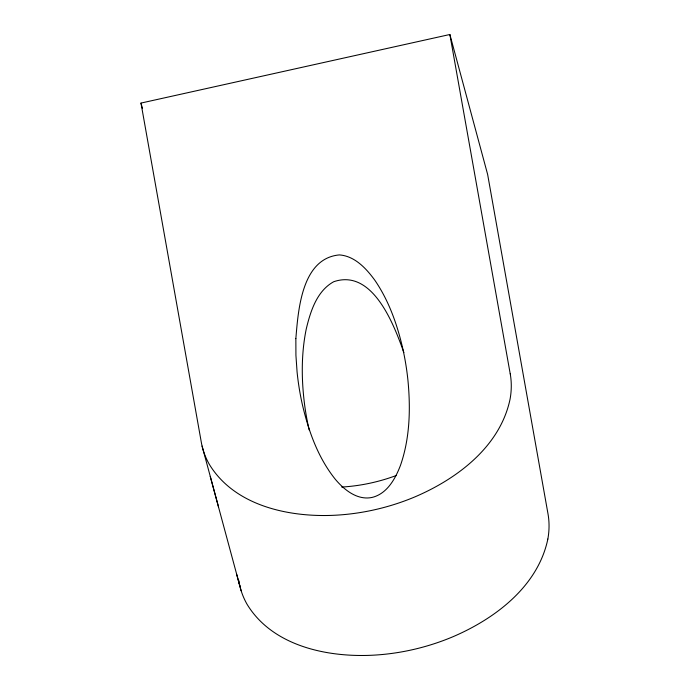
<?xml version="1.0" encoding="UTF-8"?>
<svg xmlns="http://www.w3.org/2000/svg" width="690" height="690" viewBox="0 0 690 690"><rect width="100%" height="100%" fill="white"/><g stroke="black" fill="none" stroke-linecap="round" stroke-linejoin="round"><path stroke-width="1.03" d="M547.851 539.054C537.924 586.44 495.17 618.62 452.925 636.749A173.207 124.174 -15.1 0 1 366.77 655.431C322.834 656.44 271.61 644.46 247.167 604.457A131.488 94.263 -15.1 0 1 239.094 582.377L238.723 580.255M510.229 373.833A131.6 94.349 -15.1 0 1 510.082 399.087C500.164 446.482 457.401 478.653 415.156 496.783A173.207 124.174 -15.1 0 1 329.009 515.465C285.074 516.474 233.841 504.493 209.398 464.491A131.488 94.263 -15.1 0 1 201.333 442.419L140.984 103.077L449.871 34.5L487.64 174.466L547.989 513.8A131.6 94.349 -15.1 0 1 547.851 539.054M403.866 352.547C393.981 324.697 372.704 268.341 333.71 281.727C316.788 291.033 310.448 311.432 306.248 329.001C301.185 353.703 301.383 379.224 304.531 404.159A523.52 375.317 -15.1 0 0 309.172 429.965M202.084 446.059L218.48 506.753M210.243 476.402L239.853 586.026M236.679 574.382L241.138 590.726M140.984 103.077L142.382 108.261M449.871 34.5L510.22 373.833M396.31 475.496A136.042 97.488 -15.1 0 1 341.705 487.054M295.855 338.626L295.924 355.324L297.071 371.85A528.264 378.724 -15.1 0 0 302.177 403.745C308.387 430.663 317.9 457.634 335.409 479.403C344.224 489.866 357.308 500.466 371.936 497.464C386.995 493.911 395.327 478.817 400.442 465.457C409.869 438.469 410.636 409.274 408.014 381.053A528.264 378.715 -15.1 0 0 402.9 349.157C397.397 324.947 389.013 300.995 374.92 280.364C366.373 268.626 354.824 255.981 339.359 254.912C301.789 258.345 298.235 309.741 295.855 338.626"/></g></svg>
